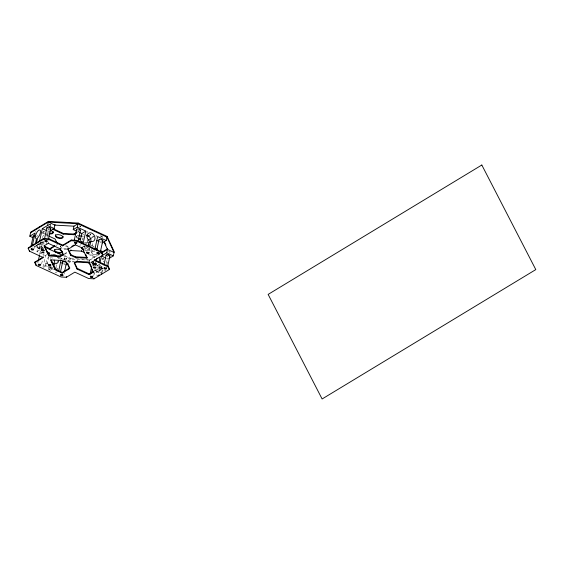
<?xml version="1.0" encoding="UTF-8"?>
<svg xmlns="http://www.w3.org/2000/svg" width="564" height="564" viewBox="0 0 564 564"><rect width="100%" height="100%" fill="white"/><g stroke="black" fill="none" stroke-linecap="round" stroke-linejoin="round"><path stroke-width="0.42" stroke-dasharray="2.82 2.11" d="M37.139 235.844L37.287 235.167M34.538 248.4L35.074 245.939M46.833 254.702L45.494 255.513L36.942 251.565L37.83 247.469L36.766 245.171M33.84 245.996L38.958 248.364L40.03 243.451M37.83 262.902L38.183 261.259M39.614 254.716L40.326 251.438M38.958 248.364L42.18 246.412L43.033 241.632A4.716 1.826 -65.2 0 1 42.18 241.23M41.278 250.797L41.983 247.554M43.343 244.297L43.696 242.675M41.666 263.74L42.561 259.651M43.449 255.555L44.161 252.284M46.213 243.965L46.572 242.33M47.644 237.416L48.715 232.509M50.168 227.574L50.732 225.022M42.991 266.969L45.494 255.513M43.484 267.385L46.847 265.348L48.631 257.163M48.25 269.409L48.962 266.166M49.569 270.022L50.45 265.968M55.899 267.533L57.331 260.984M60.39 246.806L60.538 246.13A3.927 1.805 12.3 0 0 62.83 248.238A3.927 1.805 12.3 0 0 67.053 248.618M63.824 260.279L64.338 257.889M66.503 258.996L66.658 258.312M64.028 274.076L64.381 272.44M64.486 255.485L70.803 258.404L69.908 262.493L67.581 261.414M76.521 237.042L76.669 236.365A3.927 1.805 12.3 0 0 77.726 237.853M80.433 226.693L80.581 226.009M84.889 245.819L84.36 248.252L88.393 245.812M94.294 249.253L90.938 251.29L85.679 248.858L86.56 244.804M90.275 234.793L90.43 234.109A3.927 1.805 12.3 0 1 89.225 235.188M89.323 249.415L89.472 248.731M90.938 251.29L91.826 247.201M92.01 246.376L92.898 242.287M89.373 261.865L89.895 259.475L94.738 256.549L90.092 254.399M91.474 252.566L91.622 251.882M92.031 265.08L92.39 263.444M93.152 263.656L93.709 261.097M94.738 256.549L94.583 257.226L88.4 254.371M92.997 266.123L94.068 261.217M95.464 264.079L95.838 262.373M95.767 265.757L96.324 263.198L89.746 260.159L70.655 259.08L62.759 255.436M93.73 275.747L95.147 269.099M95.873 265.926L96.225 264.29A1.967 0.902 12.3 0 0 93.525 262.894A1.967 0.902 12.3 0 0 93.18 264.417A1.967 0.902 12.3 0 0 96.225 264.29M99.715 264.185L98.827 268.281L104.671 270.981M100.462 265.073L98.143 275.711L93.758 273.688M101.548 272.948L102.429 268.894L97.318 266.532M102.352 272.461L102.881 270.029M105.405 271.319L105.757 269.684M106.829 264.77L107.9 259.856M43.047 232.269L44.528 231.374M36.73 245.502L39.952 243.549M40.763 243.056L43.985 241.103M36.258 245.086L37.682 248.153L41.715 245.714L43.294 246.44M36.942 251.565L40.975 249.119L41.863 245.03L40.805 242.753M77.613 231.811L79.08 230.923M56.203 245.361L57.669 244.473M77.465 232.495L78.932 231.607M64.374 253.863L68.04 251.65M91.502 237.444L93.702 236.112M64.225 254.547L67.891 252.327M92.08 237.684L95.013 235.907L96.592 236.633M79.771 245.411L81.117 244.6M85.425 243.387L89.45 240.948M60.017 259.355L61.363 258.545L64.472 259.976M48.744 269.818L52.107 267.78L46.847 265.348M50.062 270.424L52.748 268.795M85.679 248.858L87.695 247.638M67.962 260.709L70.655 259.08M55.321 272.856L58.684 270.819M89.746 260.159L100.836 253.447M91.248 262.211L93.497 260.85M102.387 258.932L103.868 258.037M102.239 259.616L103.713 258.721M97.078 265.7L99.327 264.34M102.098 266.363L94.837 270.762L100.639 273.42M95.915 272.849L99.144 270.896A1.177 0.945 58.8 0 0 99.074 268.979A1.177 0.945 58.8 0 0 97.593 269.677A1.177 0.945 58.8 0 0 99.144 270.896M99.948 270.41A1.177 0.945 58.8 0 0 99.877 268.492A1.177 0.945 58.8 0 0 98.397 269.19A1.177 0.945 58.8 0 0 99.948 270.41L103.177 268.457L96.895 265.186A4.716 1.826 -65.2 0 0 98.214 263.466M41.116 252.411L42.244 251.861L43.809 252.665M93.18 264.417L95.443 263.317M102.429 268.894L102.218 268.979A4.716 1.826 -65.2 0 1 101.605 265.002M70.803 258.404L84.692 259.186M85.559 259.228L89.895 259.475M67.645 260.892L73.757 261.238M90.36 262.168L95.598 262.464M67.497 261.576L73.609 261.915M91.086 262.902L96.324 263.198M95.95 235.59L97.53 236.316M99.835 241.886L101.386 242.605M84.388 242.189L87.392 243.577A1.177 0.458 -65.2 0 0 86.785 243.944M90.966 245.227L93.969 246.616M47.432 231.014L48.892 231.691M106.617 258.368L108.076 259.038M42.85 231.332L44.309 232.008M102.035 258.686L103.494 259.355M42.124 232.234L44.443 233.306M45.219 233.665L48.314 235.096M41.976 232.918L45.846 234.702M46.615 235.061L48.166 235.78M97.339 266.899L101.724 268.922M92.658 265.256L94.117 265.933M41.828 241.942L45.487 243.627M38.606 243.895L42.991 245.918M95.598 270.234L102.176 273.272M37.069 244.043L42.18 246.412M37.83 247.469L40.883 248.879M59.157 257.325L66.771 260.843M37.682 248.153L40.812 249.598M50.633 254.131L52.156 254.836M57.239 257.184L62.054 259.412M63.549 263.853L65.1 264.572M45.846 263.113A1.177 0.458 -65.2 0 1 45.458 264.883A1.177 0.458 -65.2 0 1 44.746 264.551A1.177 0.458 -65.2 0 1 45.846 263.113L47.348 263.811M55.427 267.54L57.683 268.584A1.177 0.458 -65.2 0 0 57.408 268.626M44.852 265.249L50.118 267.681A1.177 0.458 -65.2 0 0 51.141 266.525M51.43 268.288L53.686 269.331M92.75 263.064L95.873 264.671M88.188 242.457L87.103 240.109L88.04 243.14M40.305 242.675L41.715 245.714M101.675 241.195A1.967 0.902 12.3 0 1 100.695 241.103M78.833 230.852A1.967 0.902 12.3 0 1 78.333 230.768M47.912 240.419A1.967 0.902 12.3 0 1 47.954 241.131M49.131 229.174A1.967 0.902 12.3 0 1 48.137 228.956M32.641 247.913A1.967 0.902 12.3 0 1 33.572 248.245M36.618 236.196A1.967 0.902 12.3 0 1 37.041 236.936M44.006 251.791A1.967 0.902 12.3 0 1 43.181 252.82A1.967 0.902 12.3 0 1 40.65 252.101A1.967 0.902 12.3 0 1 41.031 250.945M64.909 263.148A1.967 0.902 12.3 0 1 63.915 262.93M107.816 256.444A1.967 0.902 12.3 0 1 107.329 256.31M80.116 226.242A1.177 0.543 12.3 0 1 80.074 227.017M79.002 225.896A1.177 0.543 12.3 0 1 79.602 226.009M102.761 236.88A1.177 0.543 12.3 0 1 102.19 237.388M100.836 236.281A1.177 0.543 12.3 0 1 102.239 236.45M93.532 246.792A1.177 0.458 -65.2 0 1 94.061 246.701M82.908 238.988A4.716 3.772 58.8 0 1 83.007 237.867M43.083 251.629A1.177 0.543 12.3 0 1 42.66 252.446A1.177 0.543 12.3 0 1 41.087 251.65M42.385 248.816A1.177 0.543 12.3 0 1 42.004 247.998A1.177 0.543 12.3 0 1 43.597 248.082M52.452 267.132A1.177 0.458 -65.2 0 1 51.38 268.26A1.177 0.458 -65.2 0 1 51.817 266.518M47.242 263.261A4.716 3.772 58.8 0 1 48.504 257.473M51.557 257.565A4.716 3.772 58.8 0 1 52.551 258.178M50.654 258.516A4.716 3.772 58.8 0 1 50.753 257.396M57.443 256.585A4.716 3.772 58.8 0 1 58.564 258.749M50.175 267.703A1.177 0.458 -65.2 0 1 50.196 266.419M48.497 228.688A1.177 0.543 12.3 0 1 47.989 228.455M40.382 242.386A1.177 0.945 58.8 0 1 38.726 243.162M37.203 244.628A1.177 0.945 58.8 0 1 35.715 245.326M48.589 224.352A1.177 0.543 12.3 0 1 50.415 224.571A1.177 0.543 12.3 0 1 50.125 225.381M46.861 233.369A4.716 1.826 -65.2 0 1 46.622 236.943M42.413 237.655A4.716 1.826 -65.2 0 1 44.753 233.722M41.186 241.9A1.177 0.945 58.8 0 1 40.263 243.119M43.745 241.173A1.177 0.945 58.8 0 1 43.224 241.082M107.985 256.112A1.177 0.543 12.3 0 1 107.414 255.936M94.484 271.101A1.177 0.945 58.8 0 1 96 271.072A1.177 0.945 58.8 0 1 96.056 272.764A1.177 0.945 58.8 0 1 94.519 272.208M108.492 251.579A1.177 0.543 12.3 0 1 109.917 252.369L110.065 251.685A1.177 0.543 12.3 0 1 109.324 252.059A1.177 0.543 12.3 0 1 108.069 251.713M95.147 265.884A4.716 1.826 -65.2 0 1 94.71 263.071M106.046 260.716A4.716 1.826 -65.2 0 1 106.124 263.184M103.268 261.837A4.716 1.826 -65.2 0 1 103.945 261.076M102.937 268.527A1.177 0.945 58.8 0 1 101.626 267.089A1.177 0.945 58.8 0 1 103.106 266.539M87.483 247.49A3.927 1.805 12.3 0 1 88.985 250.056A3.927 1.805 12.3 0 1 84.367 250.282M82.809 246.926A3.927 1.805 12.3 0 1 86.56 247.138M89.366 248.238A3.927 1.805 12.3 0 1 84.515 249.598M82.957 246.242A3.927 1.805 12.3 0 1 84.713 246.087M99.024 254.42A3.927 1.805 12.3 0 1 94.562 254.935A3.927 1.805 12.3 0 1 91.495 252.404A3.927 1.805 12.3 0 1 95.429 251.452M90.177 234.3A3.927 1.805 12.3 0 1 89.711 235.611M83.627 234.871A3.927 1.805 12.3 0 1 82.675 233.877M86.525 232.269A3.927 1.805 12.3 0 1 87.519 232.516M83.028 239.531A3.927 1.805 12.3 0 1 82.217 239.679M77.578 238.537A3.927 1.805 12.3 0 1 77.719 235.963M82.393 236.527A3.927 1.805 12.3 0 1 83.176 236.965M48.201 233.566A3.927 1.805 12.3 0 1 47.277 233.214M47.454 230.07A3.927 1.805 12.3 0 1 48.391 230.056M66.904 249.295A3.927 1.805 12.3 0 1 61.448 248.301M60.496 247.3A3.927 1.805 12.3 0 1 60.961 245.996M65.346 245.939A3.927 1.805 12.3 0 1 67.638 247.215M66.411 245.615A3.927 1.805 12.3 0 1 68.251 247.54M86.673 231.592A3.927 1.805 12.3 0 1 87.667 231.832M35.215 231.889A1.177 0.543 12.3 0 1 36.04 231.882M80.222 226.333A1.177 0.543 12.3 0 1 79.693 226.383M102.338 236.711A1.177 0.543 12.3 0 1 100.702 236.147A1.177 0.543 12.3 0 1 101.513 235.548M43.689 248.343A1.177 0.543 12.3 0 1 42.06 247.779A1.177 0.543 12.3 0 1 42.871 247.187M50.704 224.578A1.177 0.543 12.3 0 1 48.701 224.211M97.318 254.512A3.927 1.805 12.3 0 1 91.876 252.63A3.927 1.805 12.3 0 1 94.576 250.649M83.176 238.854A3.927 1.805 12.3 0 1 82.365 238.995M76.824 235.914A3.927 1.805 12.3 0 1 77.867 235.287M82.541 235.851A3.927 1.805 12.3 0 1 83.324 236.281M48.349 232.883A3.927 1.805 12.3 0 1 47.425 232.537M48.546 229.379A3.927 1.805 12.3 0 1 49.547 229.499M64.507 259.017A1.177 0.543 12.3 0 0 66.46 259.13A1.177 0.543 12.3 0 0 65.079 258.199A1.177 0.543 12.3 0 0 64.507 259.017M93.469 264.1A1.177 0.543 12.3 0 0 95.415 264.213A1.177 0.543 12.3 0 0 94.04 263.289A1.177 0.543 12.3 0 0 93.469 264.1M64.656 258.34A1.177 0.543 12.3 0 0 66.608 258.446A1.177 0.543 12.3 0 0 65.227 257.522A1.177 0.543 12.3 0 0 64.656 258.34"/><path stroke-width="0.85" d="M32.74 237.571L29.814 236.217L30.71 232.128L48.448 221.384L78.149 223.062L107.09 236.429L114.21 251.777L113.322 255.866L108.831 258.587M109.282 269.557L108.013 266.821L94.202 260.434L94.35 259.757L108.161 266.137L109.437 268.873L109.282 269.557L93.962 278.835L88.661 278.538L74.85 272.151L66.383 277.284L61.081 276.98L36.089 265.433L34.813 262.69L43.28 257.565L29.469 251.184L28.2 248.442L28.348 247.765L43.668 238.487L48.976 238.783L62.787 245.171L71.254 240.038L76.556 240.342L101.548 251.889L102.817 254.625L102.669 255.309L101.4 252.573L101.548 251.889M29.469 251.184L29.624 250.501M30.879 246.736L33.206 236.097M32.381 245.319L35.06 233.045L29.814 236.217M35.602 243.366L36.456 238.593A4.716 1.826 -65.2 0 1 36.47 233.108A4.716 1.826 -65.2 0 1 40.439 230.711A4.716 1.826 -65.2 0 1 37.703 237.832L36.413 242.88M35.863 243.81L36.011 243.126M39.431 227.44L39.579 226.756M34.813 262.69L34.968 262.013L43.435 256.888M39.635 240.927L42.314 228.653L47.559 225.48L48.448 221.384M36.089 265.433L36.237 264.749M38.366 260.441L39.438 255.534M28.2 248.442L43.52 239.171L43.668 238.487M44.415 239.256L46.911 227.793M48.603 238.459L50.746 228.639M101.4 252.573L76.408 241.025L71.099 240.722L62.632 245.848L48.828 239.467L48.976 238.783M44.196 245.185L48.899 255.309L60.489 255.957L63.344 254.23L63.196 254.914L60.341 256.641L48.751 255.986L44.048 245.869L48.271 243.317L48.419 242.633M49.639 231.233L54.13 228.519L55.025 224.423M54.891 245.566L49.759 248.675L49.611 249.358L54.743 246.249M48.751 255.986L48.899 255.309M48.99 255.527L49.519 253.074L46.41 251.636M52.812 264.537L53.164 262.916L52.812 262.697A4.716 3.772 58.8 0 1 51.275 260.822M53.777 266.765L54.482 263.522L54.856 263.642A4.716 3.772 58.8 0 0 58.642 261.04M67.638 263.48L69.725 267.971L69.569 268.654L62.132 273.159L55.131 269.726L55.279 269.042L51.049 259.941M76.732 232.932L73.799 234.709L63.189 234.116L63.337 233.433L53.284 228.787M63.196 254.914L60.411 248.928L60.559 248.245M60.341 256.641L60.489 255.957M62.632 245.848L62.787 245.171M61.004 260.18L58.684 270.819L54.927 269.084M60.545 271.594L62.689 261.774M62.132 273.159L62.28 272.482L69.725 267.971M70.697 255.337L67.913 249.351L68.061 248.668L70.845 254.653L70.697 255.337L75.343 257.487L86.941 258.143L87.089 257.459L85.643 254.343M76.337 231.028L73.228 229.59L73.969 226.185L78.001 223.739L106.941 237.113L114.062 252.453L107.484 249.415L103.966 241.829M71.099 240.722L71.254 240.038M64.74 270.798L66.524 262.613A1.967 0.902 12.3 0 1 66.164 263M73.799 234.709L73.947 234.032L76.147 232.699M69.358 251.438L70.824 250.55L70.972 249.873M74.117 240.927L76.612 229.47M73.228 229.59L77.261 227.151L78.149 223.062M66.383 277.284L66.531 276.6M67.913 249.351L75.357 244.839L75.505 244.163M76.408 241.025L76.556 240.342M78.128 240.955L80.448 230.309M75.343 257.487L75.491 256.803L70.845 254.653M77.071 269.077L74.293 263.085L74.441 262.408L77.226 268.393L77.071 269.077L89.218 274.689L93.434 272.137L93.582 271.453L89.366 274.005L89.218 274.689M79.813 242.548L81.78 233.545L85.806 231.099L77.261 227.151M74.293 263.085L77.141 261.365L77.289 260.681M84.529 252.58L81.435 251.149L81.583 250.472M83.134 243.38L85.806 231.099M88.393 245.812L89.45 240.948L89.098 240.729A4.716 3.772 58.8 0 1 88.266 233.404A4.716 3.772 58.8 0 1 94.731 236.394A4.716 3.772 58.8 0 1 91.142 241.674L88.752 242.774M88.9 246.799L89.049 246.115M89.711 246.419L90.769 241.554M89.006 263.571L89.373 261.865M94.971 248.851L97.642 236.57L106.194 240.525L107.09 236.429M90.071 274.083L91.678 266.723M91.565 272.673L92.284 269.402M96.655 250.444L98.975 239.799M93.962 278.835L94.11 278.151M100.314 252.101L102.81 240.645M100.075 262.549L101.506 256L105.884 258.03M94.202 260.434L106.744 252.827L107.639 248.738L102.796 251.664L102.648 252.348L100.329 251.276M101.626 274.196L101.774 273.512M103.959 264.967L106.095 255.147M107.611 266.631L109.938 255.993M108.013 266.821L108.161 266.137M30.562 232.805L48.3 222.068L78.001 223.739M48.18 253.885L49.519 253.074M71.783 246.412L74.018 245.058M88.421 239.904L91.347 238.128M52.466 264.742L54.482 263.522M65.875 264.932L67.891 263.712M102.162 242.964L106.194 240.525M101.576 252.996L107.484 249.415M98.143 275.711L99.433 274.929M73.969 226.185L54.877 225.106L48.3 222.068M63.337 233.433L73.947 234.032M43.52 239.171L48.828 239.467M70.824 250.55L81.435 251.149M75.491 256.803L87.089 257.459M77.141 261.365L88.738 262.013L93.434 272.137M74.483 261.964L89.338 262.803M79.446 232.467L81.78 233.545M96.726 240.447L99.052 241.526M47.559 225.48L54.13 228.519M106.744 252.827L113.322 255.866M95.062 248.089L97.382 249.161M100.477 250.592L102.796 251.664M52.36 229.111L63.189 234.116M94.914 248.773L97.234 249.845M42.314 228.653L46.699 230.676M75.357 244.839L82.238 248.019L86.941 258.143M48.941 236.133L55.124 238.995L56.943 242.908M48.271 243.317L60.411 248.928M44.232 246.123L49.759 248.675M44.845 247.159L62.047 255.104M41.75 249.478L44.084 250.557M77.226 268.393L89.366 274.005M60.44 262.422L62.766 263.494M55.279 269.042L62.28 272.482M104.819 242.668L105.877 244.938M82.746 248.118L83.832 250.451M89.605 262.887L91.777 267.562M61.948 251.241L62.992 253.483M69.569 268.654L66.792 262.669L62.139 260.519L50.548 259.863L55.131 269.726M34.968 262.013L35.92 264.065M99.003 253.476A1.967 0.902 12.3 0 1 97.086 253.053M98.989 240.045A1.967 0.902 12.3 0 1 101.337 239.411A1.967 0.902 12.3 0 1 102.451 241.025M77.035 230.211A1.967 0.902 12.3 0 1 77.317 228.97A1.967 0.902 12.3 0 1 80.032 229.569A1.967 0.902 12.3 0 1 79.75 230.81M47.066 228.293A1.967 0.902 12.3 0 1 49.026 227.341A1.967 0.902 12.3 0 1 50.386 229.019M33.621 236.838A1.967 0.902 12.3 0 1 34.813 235.562M31.753 249.535A1.967 0.902 12.3 0 1 31.309 249.344M62.717 275.443A1.967 0.902 12.3 0 1 61.236 275.211M62.844 262.267A1.967 0.902 12.3 0 1 64.804 261.315M65.297 261.456A1.967 0.902 12.3 0 1 65.734 261.647M66.101 261.872A1.967 0.902 12.3 0 1 66.51 262.373M105.144 268.725A1.967 0.902 12.3 0 1 104.65 268.584M106.258 255.64A1.967 0.902 12.3 0 1 107.964 254.639A1.967 0.902 12.3 0 1 109.818 256.204M92.848 277.065A1.967 0.902 12.3 0 1 90.945 276.882M88.273 244.36A1.177 0.458 -65.2 0 1 88.858 244.522A1.177 0.458 -65.2 0 1 88.322 245.953M101.217 239.749A1.177 0.543 12.3 0 1 101.731 239.989M86.793 235.266A4.716 3.772 58.8 0 1 90.896 241.512M80.997 242.83A1.177 0.458 -65.2 0 1 81.695 241.321A1.177 0.458 -65.2 0 1 82.281 241.596A1.177 0.458 -65.2 0 1 81.576 243.105M79.136 229.527A1.177 0.543 12.3 0 1 79.545 229.802M51.726 255.591A4.716 3.772 58.8 0 1 56.583 255.739M54.088 260.053A4.716 3.772 58.8 0 1 54.609 263.48M34.136 236.062A1.177 0.543 12.3 0 1 34.566 235.942M49.435 227.849A1.177 0.543 12.3 0 1 49.843 228.131M42.434 239.883A1.177 0.945 58.8 0 1 43.146 238.946M107.463 254.991A1.177 0.543 12.3 0 1 108.619 255.203M109.141 255.633A1.177 0.543 12.3 0 1 109.176 255.781M99.116 257.332A4.716 1.826 -65.2 0 1 99.236 261.252M95.485 260.829A4.716 1.826 -65.2 0 1 97.368 258.037M40.693 264.199A1.177 0.543 12.3 0 1 39.981 264.72A1.177 0.543 12.3 0 1 38.549 264.227M50.915 264.763A1.177 0.543 12.3 0 1 49.625 264.925A1.177 0.543 12.3 0 1 48.652 264.206M76.965 242.513A1.177 0.543 12.3 0 1 75.978 242.739A1.177 0.543 12.3 0 1 74.836 242.259M99.201 252.954A1.177 0.543 12.3 0 1 98.03 253.01A1.177 0.543 12.3 0 1 97.093 252.439M89.133 252.439A1.177 0.543 12.3 0 1 87.794 252.735A1.177 0.543 12.3 0 1 86.87 251.882M47.136 240.948A1.177 0.543 12.3 0 1 45.134 240.581M33.551 249.14A1.177 0.543 12.3 0 1 32.113 249.267A1.177 0.543 12.3 0 1 31.337 248.449M43.957 250.148A1.177 0.543 12.3 0 1 42.786 250.204A1.177 0.543 12.3 0 1 41.842 249.626M92.651 276.057A1.177 0.543 12.3 0 1 92.045 276.727A1.177 0.543 12.3 0 1 90.508 276.085M106.448 268.189A1.177 0.543 12.3 0 1 105.158 268.358A1.177 0.543 12.3 0 1 104.185 267.632M106.18 267.611A1.177 0.543 12.3 0 1 106.356 267.759M95.936 267.012A1.177 0.543 12.3 0 1 95.231 267.533A1.177 0.543 12.3 0 1 93.8 267.04M62.914 274.929A1.177 0.543 12.3 0 1 61.744 274.985A1.177 0.543 12.3 0 1 60.806 274.407M83.451 249.93A3.927 1.805 12.3 0 1 82.175 247.187M89.077 235.872A3.927 1.805 12.3 0 1 87.321 236.027M80.271 239.566A3.927 1.805 12.3 0 1 78.361 238.974M78.537 235.822A3.927 1.805 12.3 0 1 81.47 236.175M50.393 230.422A3.927 1.805 12.3 0 1 53.101 232.932A3.927 1.805 12.3 0 1 49.195 233.813M61.948 251.389A3.927 1.805 12.3 0 1 57.429 252.841A3.927 1.805 12.3 0 1 55.103 249.556A3.927 1.805 12.3 0 1 61.589 250.881M62.407 245.587A3.927 1.805 12.3 0 1 63.351 245.58M68.103 248.223A3.927 1.805 12.3 0 1 67.948 248.668M82.816 248.816A3.927 1.805 12.3 0 1 81.865 247.815M62.202 251.199A3.927 1.805 12.3 0 1 58.247 252.312A3.927 1.805 12.3 0 1 54.496 249.789M63.161 236.577A3.927 1.805 12.3 0 1 58.705 237.578A3.927 1.805 12.3 0 1 55.61 234.723M87.469 235.343A3.927 1.805 12.3 0 1 86.468 235.223M80.419 238.882A3.927 1.805 12.3 0 1 78.509 238.29M53.192 231.522A3.927 1.805 12.3 0 1 49.343 233.129M481.818 165.019L268.14 294.401L322.114 398.981L535.8 269.599L481.818 165.019M74.864 243.084A1.177 0.543 12.3 0 0 76.817 243.197A1.177 0.543 12.3 0 0 75.435 242.266A1.177 0.543 12.3 0 0 74.864 243.084M97.227 253.419A1.177 0.543 12.3 0 0 99.172 253.525A1.177 0.543 12.3 0 0 97.798 252.601A1.177 0.543 12.3 0 0 97.227 253.419M90.642 277.065A1.177 0.543 12.3 0 0 92.595 277.171A1.177 0.543 12.3 0 0 91.213 276.247A1.177 0.543 12.3 0 0 90.642 277.065M104.354 268.76A1.177 0.543 12.3 0 0 106.3 268.873A1.177 0.543 12.3 0 0 104.918 267.949A1.177 0.543 12.3 0 0 104.354 268.76M93.828 267.865A1.177 0.543 12.3 0 0 95.774 267.978A1.177 0.543 12.3 0 0 94.392 267.054A1.177 0.543 12.3 0 0 93.828 267.865M60.94 275.387A1.177 0.543 12.3 0 0 62.886 275.5A1.177 0.543 12.3 0 0 61.511 274.569A1.177 0.543 12.3 0 0 60.94 275.387M38.578 265.059A1.177 0.543 12.3 0 0 40.53 265.165A1.177 0.543 12.3 0 0 39.149 264.241A1.177 0.543 12.3 0 0 38.578 265.059M48.821 265.334A1.177 0.543 12.3 0 0 50.767 265.44A1.177 0.543 12.3 0 0 49.385 264.516A1.177 0.543 12.3 0 0 48.821 265.334M86.99 253.144A1.177 0.543 12.3 0 0 88.936 253.25A1.177 0.543 12.3 0 0 87.561 252.327A1.177 0.543 12.3 0 0 86.99 253.144M45.162 241.413A1.177 0.543 12.3 0 0 47.115 241.519A1.177 0.543 12.3 0 0 45.733 240.595A1.177 0.543 12.3 0 0 45.162 241.413M31.457 249.711A1.177 0.543 12.3 0 0 33.403 249.824A1.177 0.543 12.3 0 0 32.028 248.893A1.177 0.543 12.3 0 0 31.457 249.711M41.983 250.606A1.177 0.543 12.3 0 0 43.929 250.719A1.177 0.543 12.3 0 0 42.554 249.789A1.177 0.543 12.3 0 0 41.983 250.606M56.358 237.338A3.927 1.805 12.3 0 0 62.858 237.705A3.927 1.805 12.3 0 0 58.261 234.617A3.927 1.805 12.3 0 0 56.358 237.338"/></g></svg>
